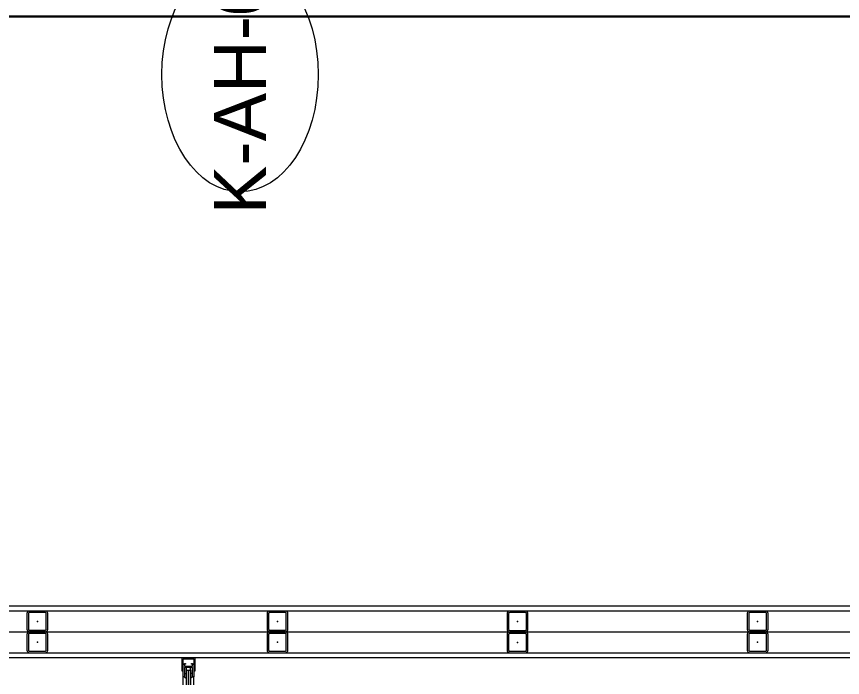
# Model space of a CAD drawing. Extents: x -1439 to 34962, y -872 to 8330.
# Drawn here: x 3062.8 to 3221.3, y 3108.7 to 3235.6 of the extents above; entities that cross this region are included whole.
import ezdxf
from ezdxf.enums import TextEntityAlignment as Align

# ---------------------------------------------------------------- set-up
doc = ezdxf.new("R2010")
doc.units = 0
doc.layers.get('0').update_dxf_attribs({"color": 9, "lineweight": 9})
for name, color, linetype, lineweight in [('06D', 9, 'Continuous', 9), ('10', 9, 'Continuous', 9), ('11', 9, 'Continuous', 9), ('15', 9, 'Continuous', 9), ('22', 8, 'Continuous', 9), ('33', 9, 'BATTING', 9), ('E-KABLO', 7, 'Continuous', 30)]:
    doc.layers.add(name, color=color, linetype=linetype, lineweight=lineweight)
doc.styles.add('Arial', font='arial.ttf', dxfattribs={"height": 2.5})
doc.linetypes.add('BATTING', pattern='A,0.0001,-0.1,[134,ltypeshp.shx,S=0.1,R=0,X=-0.1,Y=0],-0.2,[134,ltypeshp.shx,S=0.1,R=180,X=0.1,Y=0],-0.1', length=0.4001)

# ---------------------------------------------------------------- blocks, each defined once
blk = doc.blocks.new('p-vw-kayar2')
at = {"layer": '06D'}
for points in [[(-97.5, 1), (-3.6, 1)], [(-97.5, -1), (-3.6, -1)]]:
    blk.add_lwpolyline(points, dxfattribs=at)
at = {"layer": '10'}
for p, q in [((-3.6, 0.75), (-3.95, 0.4)), ((-3.01, 0.75), (-3.01, 0.4)), ((-2.35, 0.37), (-1.85, 0.37)), ((-2.35, 0.37), (-2.35, -0.37)), ((-3.6, -0.75), (-3.95, -0.4)), ((-3.01, -0.75), (-3.01, -0.4)), ((-2.35, -0.37), (-1.85, -0.37))]:
    blk.add_line(p, q, dxfattribs=at)
blk.add_lwpolyline([(-1.6, -0.03), (-1.6, -0.75), (-1.32, -0.75, 0.414214), (-1.22, -0.65), (-1.22, -0.55), (-1.1, -0.55), (-1.1, -0.7, -0.414214), (-1.4, -1), (-3.6, -1), (-3.6, -0.75), (-1.85, -0.75), (-1.85, 0.75), (-3.6, 0.75), (-3.6, 1), (-1.4, 1, -0.414214), (-1.1, 0.7), (-1.1, 0.55), (-1.22, 0.55), (-1.22, 0.65, 0.414214), (-1.32, 0.75), (-1.6, 0.75), (-1.6, 0.03), (-1.63, 0)], format="xyb", close=True, dxfattribs=at)
blk.add_lwpolyline([(-2.5, -1.05), (-2.5, -1.25), (0, -1.25), (0, 1.25), (-2.5, 1.25), (-2.5, 1.05), (-0.2, 1.05), (-0.2, -1.05)], close=True, dxfattribs=at)
at = {"layer": '15'}
for points in [[(-99.24, 0.4), (-2.38, 0.4), (-2.38, 0.02), (-99.24, 0.02)], [(-99.24, -0.02), (-2.38, -0.02), (-2.38, -0.4), (-99.24, -0.4)]]:
    blk.add_lwpolyline(points, dxfattribs=at)
blk = doc.blocks.new('0_doorno')
blk.add_lwpolyline([(4.5, 0), (12.5, 0)])
blk.add_ellipse((0, 0), major_axis=(-4.5, 0), ratio=0.666667)
at = {"style": 'Arial'}
blk.add_attdef('YUKSEKLIK', text='', height=2, dxfattribs=at).set_placement((5, 5.9), align=Align.TOP_LEFT)
blk.add_attdef('KAPINO', text='', height=1.4, dxfattribs=at).set_placement((-0.019, -0.035), align=Align.MIDDLE)
blk.add_attdef('GENISLIK', text='', height=2, dxfattribs=at).set_placement((5, -1.895), align=Align.BOTTOM_LEFT)
blk = doc.blocks.new('Prf-40x40')
for points in [[(1.5, -2), (-1.5, -2, -0.414214), (-2, -1.5), (-2, 1.5, -0.414214), (-1.5, 2), (1.5, 2, -0.414214), (2, 1.5), (2, -1.5, -0.414214)], [(1.5, -1.7), (-1.5, -1.7, -0.414214), (-1.7, -1.5), (-1.7, 1.5, -0.414214), (-1.5, 1.7), (1.5, 1.7, -0.414214), (1.7, 1.5), (1.7, -1.5, -0.414214)]]:
    blk.add_lwpolyline(points, format="xyb", close=True)
blk.add_point((0, 0))

msp = doc.modelspace()

# ---------------------------------------------------------------- linework, layer by layer
at = {"layer": '06D'}
msp.add_lwpolyline([(2880.84, 3117.5), (3447.84, 3117.5)], dxfattribs=at)
at = {"layer": '11'}
for points in [[(2880.84, 3121.5), (2880.84, 3122.5), (3452.84, 3122.5), (3452.84, 3121.5)], [(2880.84, 3112.5), (2880.84, 3113.5), (3452.84, 3113.5), (3452.84, 3112.5)]]:
    msp.add_lwpolyline(points, close=True, dxfattribs=at)
at = {"layer": '33', "ltscale": 0.3}
msp.add_lwpolyline([(2880.94, 3117.5), (3447.84, 3117.5)], dxfattribs=at)
at = {"layer": 'E-KABLO', "color": 6, "ltscale": 40}
msp.add_line((3445.15, 3235.55), (3035.62, 3235.55), dxfattribs=at)

# ---------------------------------------------------------------- block references
at = {"layer": '10', "xscale": -1}
for p in [(3066.84, 3119.5), (3112.91, 3119.5), (3158.98, 3119.49), (3205.06, 3119.5), (3066.84, 3115.5), (3112.91, 3115.5), (3158.98, 3115.49), (3205.06, 3115.5)]:
    msp.add_blockref('Prf-40x40', p, dxfattribs=at)
at = {"layer": '10', "rotation": 90}
msp.add_blockref('p-vw-kayar2', (3095.84, 3112.5), dxfattribs=at)
at = {"layer": '22'}
ref = msp.add_blockref('0_doorno', (3105.74, 3224.41), dxfattribs=dict(at, xscale=5, yscale=5, zscale=5, rotation=90))
ref.add_attrib('KAPINO', 'K-AH-01', dxfattribs={"layer": '0', "height": 10, "rotation": 90, "style": 'Arial'}).set_placement((3105.74, 3224.41), align=Align.MIDDLE)
ref.add_attrib('GENISLIK', '90', dxfattribs={"layer": '0', "height": 10, "rotation": 90, "style": 'Arial'}).set_placement((3105.74, 3256.78), align=Align.BOTTOM_LEFT)
ref.add_attrib('YUKSEKLIK', '220', dxfattribs={"layer": '0', "height": 10, "rotation": 90, "style": 'Arial'}).set_placement((3108.24, 3249.18), align=Align.TOP_LEFT)

doc.saveas('drawing.dxf')
